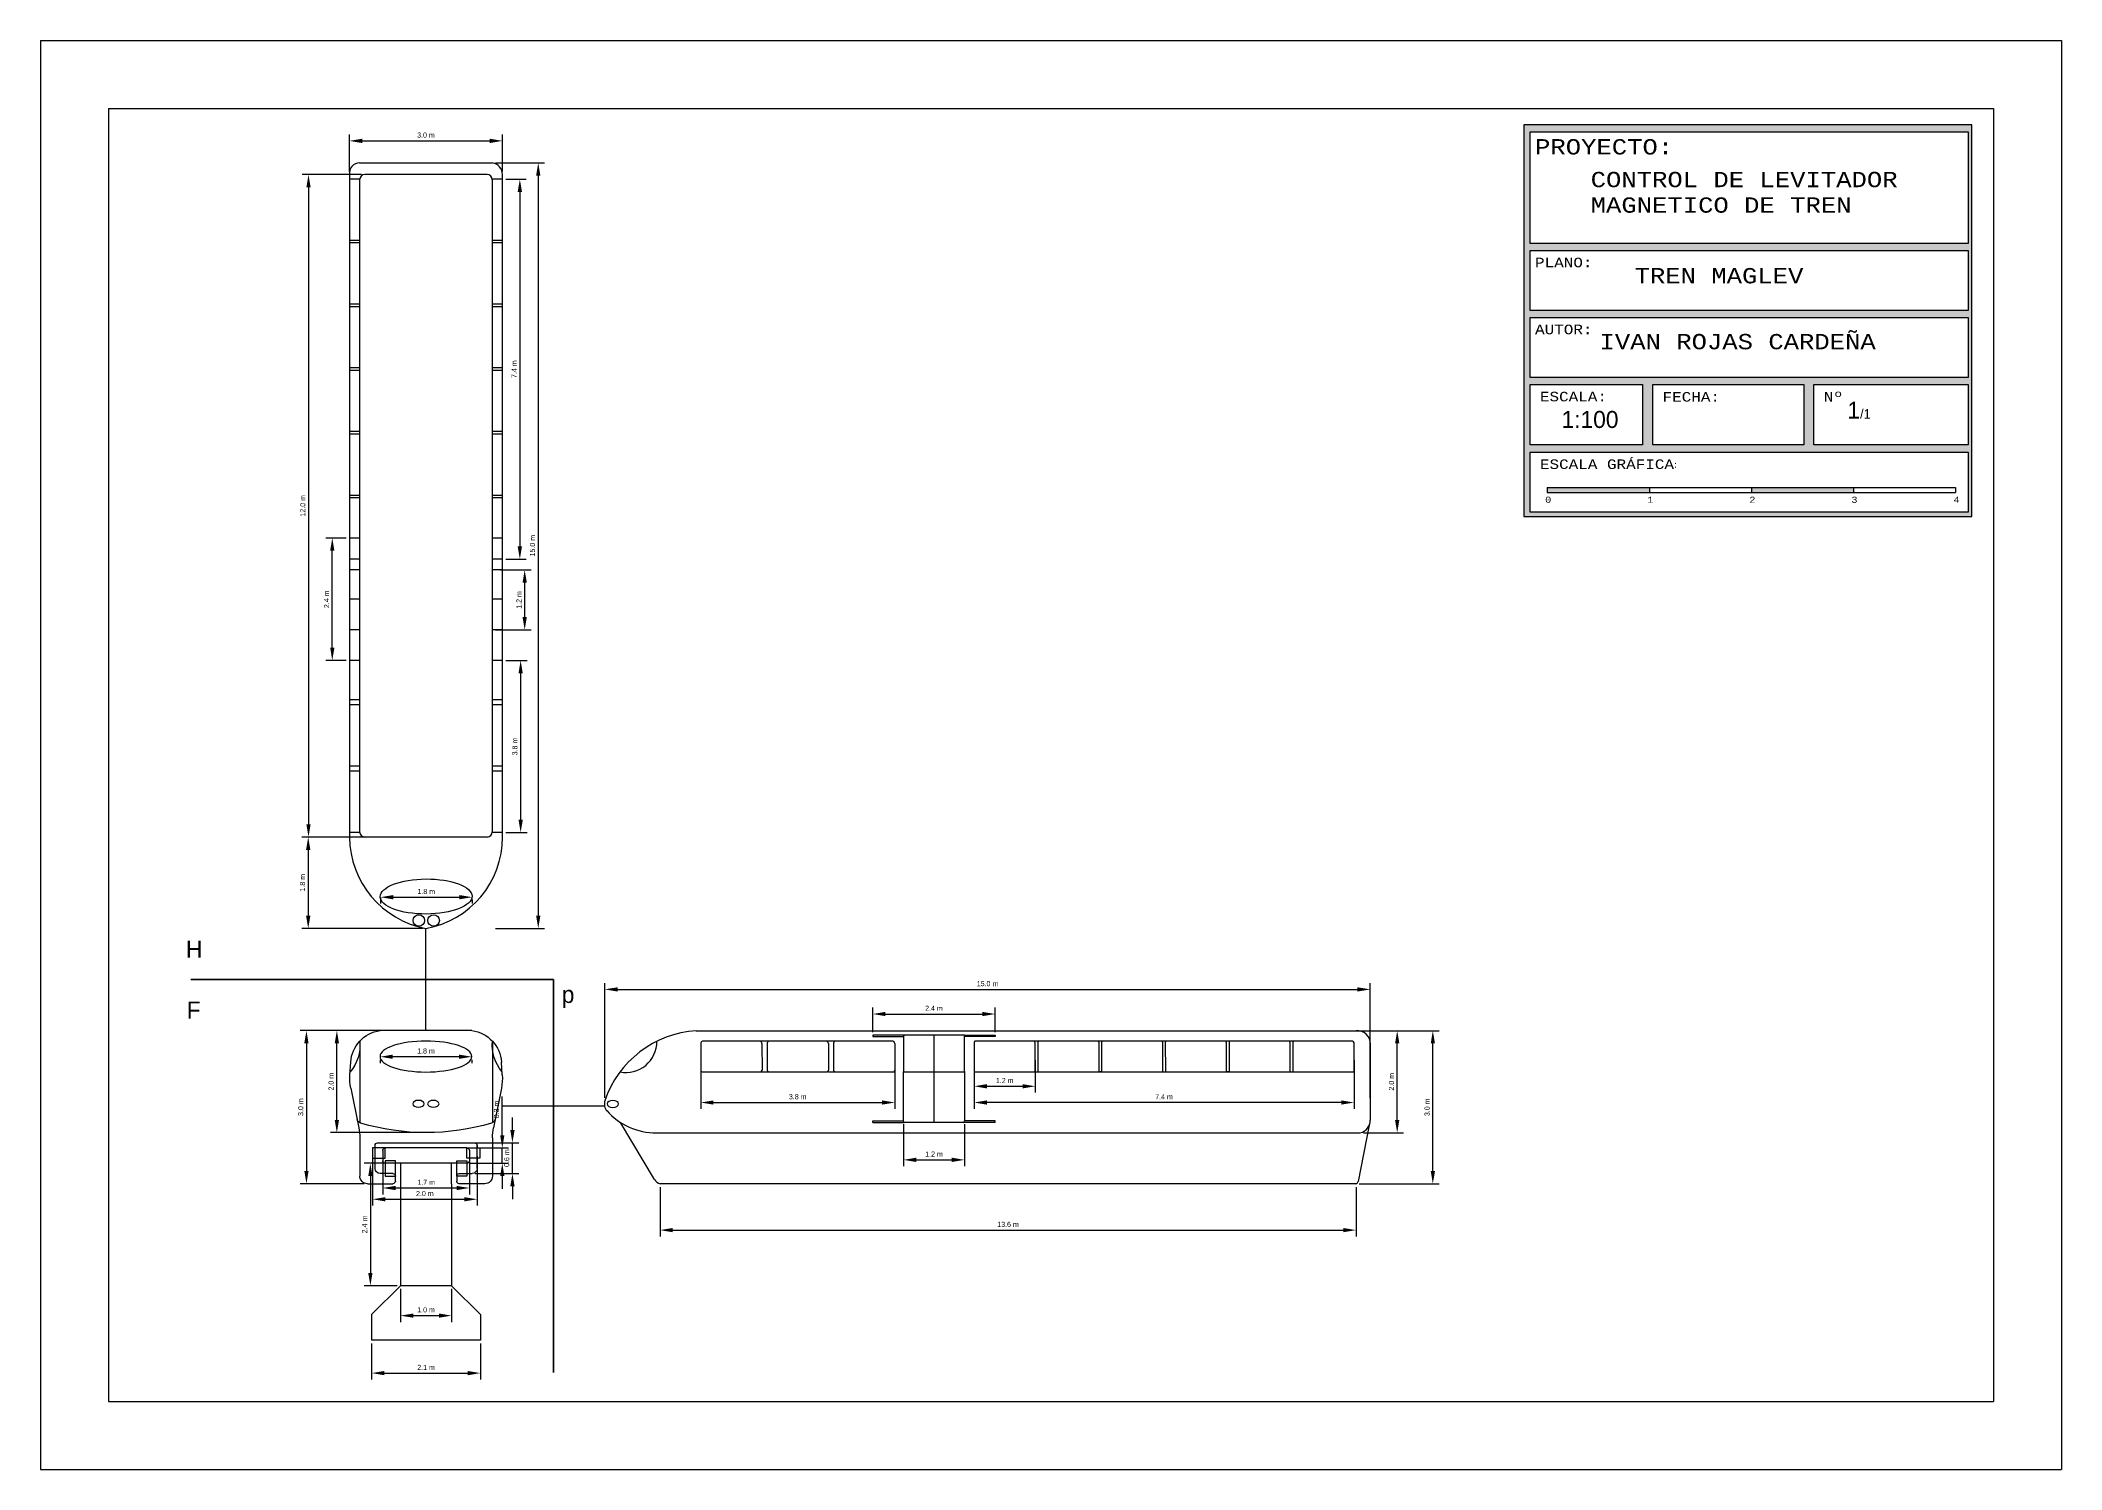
# Model space of a CAD drawing. Header units: millimetres. Extents: x 0 to 396, y 0 to 280.
import ezdxf

# ---------------------------------------------------------------- set-up
doc = ezdxf.new("R2010")
doc.units = ezdxf.units.MM
doc.layers.add('DETALLES', color=8, linetype='Continuous')
doc.layers.add('Formato', color=7, linetype='Continuous')
doc.dimstyles.new('ISO-25', dxfattribs={"dimtxt": 2.5, "dimasz": 2.5, "dimexe": 1.25, "dimexo": 0.625, "dimtad": 1, "dimtxsty": 'Standard', "dimcen": 2.5, "dimadec": 0, "dimazin": 0, "dimtfac": 1, "dimtmove": 0, "dimatfit": 3, "dimfxl": 1, "dimarcsym": 0})

# ---------------------------------------------------------------- blocks, each defined once
blk = doc.blocks.new('*D1')
at = {"color": 0, "lineweight": -2, "transparency": 16777216}
for p, q in [((65.91, 86.01), (50.87, 86.01)), ((52.12, 83.51), (52.12, 58.51)), ((63.44, 56.01), (50.87, 56.01))]:
    blk.add_line(p, q, dxfattribs=at)
at = {"color": 0, "lineweight": 30, "transparency": 16777216}
for points in [[(51.7, 83.51), (52.54, 83.51), (52.12, 86.01)], [(51.7, 58.51), (52.54, 58.51), (52.12, 56.01)]]:
    blk.add_solid(points, dxfattribs=at)
at = {"layer": 'Defpoints', "color": 0, "lineweight": 30, "transparency": 16777216}
for p in [(66.54, 86.01), (52.12, 56.01), (64.07, 56.01)]:
    blk.add_point(p, dxfattribs=at)
at = {"color": 0, "transparency": 16777216, "insert": (51, 71.01), "char_height": 2.5, "attachment_point": 5, "rotation": 90}
blk.add_mtext('{\\H0.4x;3.0 m}', dxfattribs=at)
blk = doc.blocks.new('*D3')
at = {"color": 0, "lineweight": -2, "transparency": 16777216}
for p, q in [((110.57, 72.86), (110.57, 95.33)), ((260.55, 72.78), (260.55, 95.33)), ((113.07, 94.08), (258.05, 94.08))]:
    blk.add_line(p, q, dxfattribs=at)
at = {"color": 0, "lineweight": 30, "transparency": 16777216}
for points in [[(113.07, 94.49), (113.07, 93.66), (110.57, 94.08)], [(258.05, 94.49), (258.05, 93.66), (260.55, 94.08)]]:
    blk.add_solid(points, dxfattribs=at)
at = {"layer": 'Defpoints', "color": 0, "lineweight": 30, "transparency": 16777216}
for p in [(260.55, 94.08), (110.57, 72.24), (260.55, 72.15)]:
    blk.add_point(p, dxfattribs=at)
at = {"color": 0, "transparency": 16777216, "insert": (185.56, 95.2), "char_height": 2.5, "attachment_point": 5}
blk.add_mtext('{\\H0.4x;15.0 m}', dxfattribs=at)
blk = doc.blocks.new('*D4')
at = {"color": 0, "lineweight": -2, "transparency": 16777216}
for p, q in [((121.4, 55.35), (121.4, 45.67)), ((257.76, 55.35), (257.76, 45.67)), ((123.9, 46.92), (255.26, 46.92))]:
    blk.add_line(p, q, dxfattribs=at)
at = {"color": 0, "lineweight": 30, "transparency": 16777216}
for points in [[(123.9, 47.33), (123.9, 46.5), (121.4, 46.92)], [(255.26, 47.33), (255.26, 46.5), (257.76, 46.92)]]:
    blk.add_solid(points, dxfattribs=at)
at = {"layer": 'Defpoints', "color": 0, "lineweight": 30, "transparency": 16777216}
for p in [(121.4, 55.98), (257.76, 55.98), (257.76, 46.92)]:
    blk.add_point(p, dxfattribs=at)
at = {"color": 0, "transparency": 16777216, "insert": (189.58, 48.04), "char_height": 2.5, "attachment_point": 5}
blk.add_mtext('{\\H0.4x;13.6 m}', dxfattribs=at)
blk = doc.blocks.new('*D5')
at = {"color": 0, "lineweight": -2, "transparency": 16777216}
for p, q in [((89.16, 256.01), (98.79, 256.01)), ((97.54, 253.51), (97.54, 108.51)), ((89.16, 106.01), (98.79, 106.01))]:
    blk.add_line(p, q, dxfattribs=at)
at = {"color": 0, "lineweight": 30, "transparency": 16777216}
for points in [[(97.12, 253.51), (97.95, 253.51), (97.54, 256.01)], [(97.12, 108.51), (97.95, 108.51), (97.54, 106.01)]]:
    blk.add_solid(points, dxfattribs=at)
at = {"layer": 'Defpoints', "color": 0, "lineweight": 30, "transparency": 16777216}
for p in [(88.54, 256.01), (88.54, 106.01), (97.54, 106.01)]:
    blk.add_point(p, dxfattribs=at)
at = {"color": 0, "transparency": 16777216, "insert": (96.41, 181.01), "char_height": 2.5, "attachment_point": 5, "rotation": 90}
blk.add_mtext('{\\H0.4x;15.0 m}', dxfattribs=at)
blk = doc.blocks.new('*D6')
at = {"color": 0, "lineweight": -2, "transparency": 16777216}
for p, q in [((66.63, 112.01), (66.63, 110.89)), ((69.13, 112.14), (82.07, 112.14)), ((84.57, 111.67), (84.57, 110.89))]:
    blk.add_line(p, q, dxfattribs=at)
at = {"color": 0, "lineweight": 30, "transparency": 16777216}
for points in [[(69.13, 112.56), (69.13, 111.72), (66.63, 112.14)], [(82.07, 112.56), (82.07, 111.72), (84.57, 112.14)]]:
    blk.add_solid(points, dxfattribs=at)
at = {"layer": 'Defpoints', "color": 0, "lineweight": 30, "transparency": 16777216}
for p in [(66.63, 112.63), (84.57, 112.3), (84.57, 112.14)]:
    blk.add_point(p, dxfattribs=at)
at = {"color": 0, "transparency": 16777216, "insert": (75.6, 113.26), "char_height": 2.5, "attachment_point": 5}
blk.add_mtext('{\\H0.4x;1.8 m}', dxfattribs=at)
blk = doc.blocks.new('*D7')
at = {"color": 0, "lineweight": -2, "transparency": 16777216}
for p, q in [((66.54, 80.3), (66.54, 79.63)), ((82.03, 80.88), (69.04, 80.88)), ((84.53, 80.3), (84.53, 79.63))]:
    blk.add_line(p, q, dxfattribs=at)
at = {"color": 0, "lineweight": 30, "transparency": 16777216}
for points in [[(69.04, 81.3), (69.04, 80.47), (66.54, 80.88)], [(82.03, 81.3), (82.03, 80.47), (84.53, 80.88)]]:
    blk.add_solid(points, dxfattribs=at)
at = {"layer": 'Defpoints', "color": 0, "lineweight": 30, "transparency": 16777216}
for p in [(66.54, 80.92), (66.54, 80.88), (84.53, 80.92)]:
    blk.add_point(p, dxfattribs=at)
at = {"color": 0, "transparency": 16777216, "insert": (75.54, 82.01), "char_height": 2.5, "attachment_point": 5}
blk.add_mtext('{\\H0.4x;1.8 m}', dxfattribs=at)
blk = doc.blocks.new('*D8')
at = {"color": 0, "lineweight": -2, "transparency": 16777216}
for p, q in [((64.89, 24.73), (64.89, 17.65)), ((86.22, 24.73), (86.22, 17.65)), ((67.39, 18.9), (83.72, 18.9))]:
    blk.add_line(p, q, dxfattribs=at)
at = {"color": 0, "lineweight": 30, "transparency": 16777216}
for points in [[(67.39, 19.31), (67.39, 18.48), (64.89, 18.9)], [(83.72, 19.31), (83.72, 18.48), (86.22, 18.9)]]:
    blk.add_solid(points, dxfattribs=at)
at = {"layer": 'Defpoints', "color": 0, "lineweight": 30, "transparency": 16777216}
for p in [(64.89, 25.35), (86.22, 25.35), (86.22, 18.9)]:
    blk.add_point(p, dxfattribs=at)
at = {"color": 0, "transparency": 16777216, "insert": (75.56, 20.02), "char_height": 2.5, "attachment_point": 5}
blk.add_mtext('{\\H0.4x;2.1 m}', dxfattribs=at)
blk = doc.blocks.new('*D9')
at = {"color": 0, "lineweight": -2, "transparency": 16777216}
for p, q in [((62.91, 253.72), (51.27, 253.72)), ((52.52, 251.22), (52.52, 126.42)), ((63.94, 123.92), (51.27, 123.92))]:
    blk.add_line(p, q, dxfattribs=at)
at = {"color": 0, "lineweight": 30, "transparency": 16777216}
for points in [[(52.11, 251.22), (52.94, 251.22), (52.52, 253.72)], [(52.11, 126.42), (52.94, 126.42), (52.52, 123.92)]]:
    blk.add_solid(points, dxfattribs=at)
at = {"layer": 'Defpoints', "color": 0, "lineweight": 30, "transparency": 16777216}
for p in [(63.54, 253.72), (52.52, 123.92), (64.57, 123.92)]:
    blk.add_point(p, dxfattribs=at)
at = {"color": 0, "transparency": 16777216, "insert": (51.4, 188.82), "char_height": 2.5, "attachment_point": 5, "rotation": 90}
blk.add_mtext('{\\H0.4x;12.0 m}', dxfattribs=at)
blk = doc.blocks.new('*D10')
at = {"color": 0, "lineweight": -2, "transparency": 16777216}
for p, q in [((69.92, 60.01), (63.4, 60.01)), ((64.65, 57.51), (64.65, 38.51)), ((69.92, 36.01), (63.4, 36.01))]:
    blk.add_line(p, q, dxfattribs=at)
at = {"color": 0, "lineweight": 30, "transparency": 16777216}
for points in [[(64.23, 57.51), (65.06, 57.51), (64.65, 60.01)], [(64.23, 38.51), (65.06, 38.51), (64.65, 36.01)]]:
    blk.add_solid(points, dxfattribs=at)
at = {"layer": 'Defpoints', "color": 0, "lineweight": 30, "transparency": 16777216}
for p in [(70.55, 60.01), (64.65, 36.01), (70.55, 36.01)]:
    blk.add_point(p, dxfattribs=at)
at = {"color": 0, "transparency": 16777216, "insert": (63.52, 48.01), "char_height": 2.5, "attachment_point": 5, "rotation": 90}
blk.add_mtext('{\\H0.4x;2.4 m}', dxfattribs=at)
blk = doc.blocks.new('*D11')
at = {"color": 0, "lineweight": -2, "transparency": 16777216}
for p, q in [((70.55, 35.39), (70.55, 28.91)), ((80.56, 35.39), (80.56, 28.91)), ((73.05, 30.16), (78.06, 30.16))]:
    blk.add_line(p, q, dxfattribs=at)
at = {"color": 0, "lineweight": 30, "transparency": 16777216}
for points in [[(73.05, 30.58), (73.05, 29.75), (70.55, 30.16)], [(78.06, 30.58), (78.06, 29.75), (80.56, 30.16)]]:
    blk.add_solid(points, dxfattribs=at)
at = {"layer": 'Defpoints', "color": 0, "lineweight": 30, "transparency": 16777216}
for p in [(70.55, 36.01), (80.56, 36.01), (80.56, 30.16)]:
    blk.add_point(p, dxfattribs=at)
at = {"color": 0, "transparency": 16777216, "insert": (75.56, 31.29), "char_height": 2.5, "attachment_point": 5}
blk.add_mtext('{\\H0.4x;1.0 m}', dxfattribs=at)
blk = doc.blocks.new('*D12')
at = {"color": 0, "lineweight": -2, "transparency": 16777216}
for p, q in [((59.91, 123.92), (51.22, 123.92)), ((52.47, 121.42), (52.47, 108.51)), ((74.91, 106.01), (51.22, 106.01))]:
    blk.add_line(p, q, dxfattribs=at)
at = {"color": 0, "lineweight": 30, "transparency": 16777216}
for points in [[(52.05, 121.42), (52.89, 121.42), (52.47, 123.92)], [(52.05, 108.51), (52.89, 108.51), (52.47, 106.01)]]:
    blk.add_solid(points, dxfattribs=at)
at = {"layer": 'Defpoints', "color": 0, "lineweight": 30, "transparency": 16777216}
for p in [(60.54, 123.92), (52.47, 106.01), (75.54, 106.01)]:
    blk.add_point(p, dxfattribs=at)
at = {"color": 0, "transparency": 16777216, "insert": (51.35, 114.97), "char_height": 2.5, "attachment_point": 5, "rotation": 90}
blk.add_mtext('{\\H0.4x;1.8 m}', dxfattribs=at)
blk = doc.blocks.new('*D13')
at = {"color": 0, "lineweight": -2, "transparency": 16777216}
for p, q in [((169.09, 67.67), (169.09, 59.43)), ((181.07, 67.67), (181.07, 59.43)), ((171.59, 60.68), (178.57, 60.68))]:
    blk.add_line(p, q, dxfattribs=at)
at = {"color": 0, "lineweight": 30, "transparency": 16777216}
for points in [[(171.59, 61.1), (171.59, 60.26), (169.09, 60.68)], [(178.57, 61.1), (178.57, 60.26), (181.07, 60.68)]]:
    blk.add_solid(points, dxfattribs=at)
at = {"layer": 'Defpoints', "color": 0, "lineweight": 30, "transparency": 16777216}
for p in [(169.09, 68.3), (181.07, 68.3), (181.07, 60.68)]:
    blk.add_point(p, dxfattribs=at)
at = {"color": 0, "transparency": 16777216, "insert": (175.08, 61.81), "char_height": 2.5, "attachment_point": 5}
blk.add_mtext('{\\H0.4x;1.2 m}', dxfattribs=at)
blk = doc.blocks.new('*D14')
at = {"color": 0, "lineweight": -2, "transparency": 16777216}
for p, q in [((258.9, 85.98), (267.08, 85.98)), ((265.83, 68.48), (265.83, 83.48)), ((259.23, 65.98), (267.08, 65.98))]:
    blk.add_line(p, q, dxfattribs=at)
at = {"color": 0, "lineweight": 30, "transparency": 16777216}
for points in [[(265.41, 83.48), (266.25, 83.48), (265.83, 85.98)], [(265.41, 68.48), (266.25, 68.48), (265.83, 65.98)]]:
    blk.add_solid(points, dxfattribs=at)
at = {"layer": 'Defpoints', "color": 0, "lineweight": 30, "transparency": 16777216}
for p in [(258.28, 85.98), (265.83, 85.98), (258.6, 65.98)]:
    blk.add_point(p, dxfattribs=at)
at = {"color": 0, "transparency": 16777216, "insert": (264.71, 75.98), "char_height": 2.5, "width": 4.0299, "attachment_point": 5, "rotation": 90}
blk.add_mtext('{\\H0.4x;2.0 m}', dxfattribs=at)
blk = doc.blocks.new('*D15')
at = {"color": 0, "lineweight": -2, "transparency": 16777216}
for p, q in [((256.82, 85.98), (274.06, 85.98)), ((272.81, 58.48), (272.81, 83.48)), ((258.38, 55.98), (274.06, 55.98))]:
    blk.add_line(p, q, dxfattribs=at)
at = {"color": 0, "lineweight": 30, "transparency": 16777216}
for points in [[(272.4, 83.48), (273.23, 83.48), (272.81, 85.98)], [(272.4, 58.48), (273.23, 58.48), (272.81, 55.98)]]:
    blk.add_solid(points, dxfattribs=at)
at = {"layer": 'Defpoints', "color": 0, "lineweight": 30, "transparency": 16777216}
for p in [(256.2, 85.98), (272.81, 85.98), (257.76, 55.98)]:
    blk.add_point(p, dxfattribs=at)
at = {"color": 0, "transparency": 16777216, "insert": (271.69, 70.98), "char_height": 2.5, "attachment_point": 5, "rotation": 90}
blk.add_mtext('{\\H0.4x;3.0 m}', dxfattribs=at)
blk = doc.blocks.new('*D16')
at = {"color": 0, "lineweight": -2, "transparency": 16777216}
for p, q in [((129.37, 80.23), (129.37, 70.66)), ((167.39, 80.24), (167.39, 70.66)), ((131.87, 71.91), (164.89, 71.91))]:
    blk.add_line(p, q, dxfattribs=at)
at = {"color": 0, "lineweight": 30, "transparency": 16777216}
for points in [[(131.87, 72.33), (131.87, 71.5), (129.37, 71.91)], [(164.89, 72.33), (164.89, 71.5), (167.39, 71.91)]]:
    blk.add_solid(points, dxfattribs=at)
at = {"layer": 'Defpoints', "color": 0, "lineweight": 30, "transparency": 16777216}
for p in [(129.37, 80.85), (167.39, 80.86), (167.39, 71.91)]:
    blk.add_point(p, dxfattribs=at)
at = {"color": 0, "transparency": 16777216, "insert": (148.38, 73.04), "char_height": 2.5, "attachment_point": 5}
blk.add_mtext('{\\H0.4x;3.8 m}', dxfattribs=at)
blk = doc.blocks.new('*D17')
at = {"color": 0, "lineweight": -2, "transparency": 16777216}
for p, q in [((182.93, 81.16), (182.93, 70.66)), ((257.37, 80.19), (257.37, 70.66)), ((254.87, 71.91), (185.43, 71.91))]:
    blk.add_line(p, q, dxfattribs=at)
at = {"color": 0, "lineweight": 30, "transparency": 16777216}
for points in [[(185.43, 72.33), (185.43, 71.5), (182.93, 71.91)], [(254.87, 72.33), (254.87, 71.5), (257.37, 71.91)]]:
    blk.add_solid(points, dxfattribs=at)
at = {"layer": 'Defpoints', "color": 0, "lineweight": 30, "transparency": 16777216}
for p in [(182.93, 81.79), (257.37, 80.81), (182.93, 71.91)]:
    blk.add_point(p, dxfattribs=at)
at = {"color": 0, "transparency": 16777216, "insert": (220.15, 73.04), "char_height": 2.5, "attachment_point": 5}
blk.add_mtext('{\\H0.4x;7.4 m}', dxfattribs=at)
blk = doc.blocks.new('*D18')
at = {"color": 0, "lineweight": -2, "transparency": 16777216}
for p, q in [((182.93, 80.22), (182.93, 73.85)), ((194.93, 80.19), (194.93, 73.85)), ((185.43, 75.1), (192.43, 75.1))]:
    blk.add_line(p, q, dxfattribs=at)
at = {"color": 0, "lineweight": 30, "transparency": 16777216}
for points in [[(185.43, 75.51), (185.43, 74.68), (182.93, 75.1)], [(192.43, 75.51), (192.43, 74.68), (194.93, 75.1)]]:
    blk.add_solid(points, dxfattribs=at)
at = {"layer": 'Defpoints', "color": 0, "lineweight": 30, "transparency": 16777216}
for p in [(182.93, 80.84), (194.93, 80.81), (194.93, 75.1)]:
    blk.add_point(p, dxfattribs=at)
at = {"color": 0, "transparency": 16777216, "insert": (188.93, 76.22), "char_height": 2.5, "attachment_point": 5}
blk.add_mtext('{\\H0.4x;1.2 m}', dxfattribs=at)
blk = doc.blocks.new('*D19')
at = {"color": 0, "lineweight": -2, "transparency": 16777216}
for p, q in [((92.48, 66.51), (92.48, 69.01)), ((85.19, 64.01), (93.73, 64.01)), ((92.48, 58.01), (92.48, 64.01)), ((85.19, 58.01), (93.73, 58.01)), ((92.48, 55.51), (92.48, 53.01))]:
    blk.add_line(p, q, dxfattribs=at)
at = {"color": 0, "lineweight": 30, "transparency": 16777216}
for points in [[(92.06, 66.51), (92.9, 66.51), (92.48, 64.01)], [(92.06, 55.51), (92.9, 55.51), (92.48, 58.01)]]:
    blk.add_solid(points, dxfattribs=at)
at = {"layer": 'Defpoints', "color": 0, "lineweight": 30, "transparency": 16777216}
for p in [(84.56, 64.01), (92.48, 64.01), (84.56, 58.01)]:
    blk.add_point(p, dxfattribs=at)
at = {"color": 0, "transparency": 16777216, "insert": (91.36, 61.01), "char_height": 2.5, "attachment_point": 5, "rotation": 90}
blk.add_mtext('{\\H0.4x;0.6 m}', dxfattribs=at)
blk = doc.blocks.new('*D20')
at = {"color": 0, "lineweight": -2, "transparency": 16777216}
for p, q in [((65.07, 61.39), (65.07, 51.71)), ((85.56, 61.39), (85.56, 51.71)), ((67.57, 52.96), (83.06, 52.96))]:
    blk.add_line(p, q, dxfattribs=at)
at = {"color": 0, "lineweight": 30, "transparency": 16777216}
for points in [[(67.57, 53.37), (67.57, 52.54), (65.07, 52.96)], [(83.06, 53.37), (83.06, 52.54), (85.56, 52.96)]]:
    blk.add_solid(points, dxfattribs=at)
at = {"layer": 'Defpoints', "color": 0, "lineweight": 30, "transparency": 16777216}
for p in [(65.07, 62.01), (85.56, 62.01), (85.56, 52.96)]:
    blk.add_point(p, dxfattribs=at)
at = {"color": 0, "transparency": 16777216, "insert": (75.32, 54.08), "char_height": 2.5, "attachment_point": 5}
blk.add_mtext('{\\H0.4x;2.0 m}', dxfattribs=at)
blk = doc.blocks.new('*D21')
at = {"color": 0, "lineweight": -2, "transparency": 16777216}
for p, q in [((67.07, 61.39), (67.07, 53.92)), ((84.06, 60.89), (84.06, 53.92)), ((69.57, 55.17), (81.56, 55.17))]:
    blk.add_line(p, q, dxfattribs=at)
at = {"color": 0, "lineweight": 30, "transparency": 16777216}
for points in [[(69.57, 55.58), (69.57, 54.75), (67.07, 55.17)], [(81.56, 55.58), (81.56, 54.75), (84.06, 55.17)]]:
    blk.add_solid(points, dxfattribs=at)
at = {"layer": 'Defpoints', "color": 0, "lineweight": 30, "transparency": 16777216}
for p in [(67.07, 62.01), (84.06, 61.51), (84.06, 55.17)]:
    blk.add_point(p, dxfattribs=at)
at = {"color": 0, "transparency": 16777216, "insert": (75.57, 56.29), "char_height": 2.5, "attachment_point": 5}
blk.add_mtext('{\\H0.4x;1.7 m}', dxfattribs=at)
blk = doc.blocks.new('*D22')
at = {"color": 0, "lineweight": -2, "transparency": 16777216}
for p, q in [((163.07, 85.73), (163.07, 90.5)), ((165.57, 89.25), (184.57, 89.25)), ((187.07, 85.73), (187.07, 90.5))]:
    blk.add_line(p, q, dxfattribs=at)
at = {"color": 0, "lineweight": 30, "transparency": 16777216}
for points in [[(165.57, 89.67), (165.57, 88.84), (163.07, 89.25)], [(184.57, 89.67), (184.57, 88.84), (187.07, 89.25)]]:
    blk.add_solid(points, dxfattribs=at)
at = {"layer": 'Defpoints', "color": 0, "lineweight": 30, "transparency": 16777216}
for p in [(187.07, 89.25), (163.07, 85.11), (187.07, 85.11)]:
    blk.add_point(p, dxfattribs=at)
at = {"color": 0, "transparency": 16777216, "insert": (175.07, 90.38), "char_height": 2.5, "attachment_point": 5}
blk.add_mtext('{\\H0.4x;2.4 m}', dxfattribs=at)
blk = doc.blocks.new('*D23')
at = {"color": 0, "lineweight": -2, "transparency": 16777216}
for p, q in [((59.91, 182.51), (55.93, 182.51)), ((57.18, 161.01), (57.18, 180.01)), ((59.91, 158.51), (55.93, 158.51))]:
    blk.add_line(p, q, dxfattribs=at)
at = {"color": 0, "lineweight": 30, "transparency": 16777216}
for points in [[(56.77, 180.01), (57.6, 180.01), (57.18, 182.51)], [(56.77, 161.01), (57.6, 161.01), (57.18, 158.51)]]:
    blk.add_solid(points, dxfattribs=at)
at = {"layer": 'Defpoints', "color": 0, "lineweight": 30, "transparency": 16777216}
for p in [(57.18, 182.51), (60.54, 182.51), (60.54, 158.51)]:
    blk.add_point(p, dxfattribs=at)
at = {"color": 0, "transparency": 16777216, "insert": (56.06, 170.51), "char_height": 2.5, "attachment_point": 5, "rotation": 90}
blk.add_mtext('{\\H0.4x;2.4 m}', dxfattribs=at)
blk = doc.blocks.new('*D24')
at = {"color": 0, "lineweight": -2, "transparency": 16777216}
for p, q in [((90.16, 176.25), (96.13, 176.25)), ((94.88, 167.02), (94.88, 173.75)), ((89.16, 164.52), (96.13, 164.52))]:
    blk.add_line(p, q, dxfattribs=at)
at = {"color": 0, "lineweight": 30, "transparency": 16777216}
for points in [[(94.46, 173.75), (95.3, 173.75), (94.88, 176.25)], [(94.46, 167.02), (95.3, 167.02), (94.88, 164.52)]]:
    blk.add_solid(points, dxfattribs=at)
at = {"layer": 'Defpoints', "color": 0, "lineweight": 30, "transparency": 16777216}
for p in [(89.54, 176.25), (94.88, 176.25), (88.54, 164.52)]:
    blk.add_point(p, dxfattribs=at)
at = {"color": 0, "transparency": 16777216, "insert": (93.76, 170.38), "char_height": 2.5, "width": 5.1888, "attachment_point": 5, "rotation": 90}
blk.add_mtext('{\\H0.4x;1.2 m}', dxfattribs=at)
blk = doc.blocks.new('*D25')
at = {"color": 0, "lineweight": -2, "transparency": 16777216}
for p, q in [((91.16, 252.81), (95.18, 252.81)), ((93.93, 250.31), (93.93, 180.87)), ((91.16, 178.37), (95.18, 178.37))]:
    blk.add_line(p, q, dxfattribs=at)
at = {"color": 0, "lineweight": 30, "transparency": 16777216}
for points in [[(93.51, 250.31), (94.35, 250.31), (93.93, 252.81)], [(93.51, 180.87), (94.35, 180.87), (93.93, 178.37)]]:
    blk.add_solid(points, dxfattribs=at)
at = {"layer": 'Defpoints', "color": 0, "lineweight": 30, "transparency": 16777216}
for p in [(90.54, 252.81), (90.54, 178.37), (93.93, 178.37)]:
    blk.add_point(p, dxfattribs=at)
at = {"color": 0, "transparency": 16777216, "insert": (92.8, 215.59), "char_height": 2.5, "attachment_point": 5, "rotation": 90}
blk.add_mtext('{\\H0.4x;7.4 m}', dxfattribs=at)
blk = doc.blocks.new('*D26')
at = {"color": 0, "lineweight": -2, "transparency": 16777216}
for p, q in [((91.16, 158.51), (95.34, 158.51)), ((94.09, 156.01), (94.09, 127.31)), ((91.16, 124.81), (95.34, 124.81))]:
    blk.add_line(p, q, dxfattribs=at)
at = {"color": 0, "lineweight": 30, "transparency": 16777216}
for points in [[(93.67, 156.01), (94.51, 156.01), (94.09, 158.51)], [(93.67, 127.31), (94.51, 127.31), (94.09, 124.81)]]:
    blk.add_solid(points, dxfattribs=at)
at = {"layer": 'Defpoints', "color": 0, "lineweight": 30, "transparency": 16777216}
for p in [(90.54, 158.51), (90.54, 124.81), (94.09, 124.81)]:
    blk.add_point(p, dxfattribs=at)
at = {"color": 0, "transparency": 16777216, "insert": (92.96, 141.66), "char_height": 2.5, "attachment_point": 5, "rotation": 90}
blk.add_mtext('{\\H0.4x;3.8 m}', dxfattribs=at)
blk = doc.blocks.new('*D27')
at = {"color": 0, "lineweight": -2, "transparency": 16777216}
for p, q in [((90.49, 65.51), (90.49, 73.09)), ((84.19, 63.01), (91.74, 63.01)), ((84.19, 60.01), (91.74, 60.01)), ((90.49, 60.01), (90.49, 63.01)), ((90.49, 57.51), (90.49, 55.01))]:
    blk.add_line(p, q, dxfattribs=at)
at = {"color": 0, "lineweight": 30, "transparency": 16777216}
for points in [[(90.07, 65.51), (90.91, 65.51), (90.49, 63.01)], [(90.07, 57.51), (90.91, 57.51), (90.49, 60.01)]]:
    blk.add_solid(points, dxfattribs=at)
at = {"layer": 'Defpoints', "color": 0, "lineweight": 30, "transparency": 16777216}
for p in [(83.56, 63.01), (83.56, 60.01), (90.49, 63.01)]:
    blk.add_point(p, dxfattribs=at)
at = {"color": 0, "transparency": 16777216, "insert": (89.36, 70.55), "char_height": 2.5, "attachment_point": 5, "rotation": 90}
blk.add_mtext('{\\H0.4x;0.3 m}', dxfattribs=at)
blk = doc.blocks.new('*D28')
at = {"color": 0, "lineweight": -2, "transparency": 16777216}
for p, q in [((74.91, 86.01), (56.83, 86.01)), ((58.08, 68.51), (58.08, 83.51)), ((74.94, 66.01), (56.83, 66.01))]:
    blk.add_line(p, q, dxfattribs=at)
at = {"color": 0, "lineweight": 30, "transparency": 16777216}
for points in [[(57.66, 83.51), (58.5, 83.51), (58.08, 86.01)], [(57.66, 68.51), (58.5, 68.51), (58.08, 66.01)]]:
    blk.add_solid(points, dxfattribs=at)
at = {"layer": 'Defpoints', "color": 0, "lineweight": 30, "transparency": 16777216}
for p in [(58.08, 86.01), (75.54, 86.01), (75.57, 66.01)]:
    blk.add_point(p, dxfattribs=at)
at = {"color": 0, "transparency": 16777216, "insert": (56.95, 76.01), "char_height": 2.5, "attachment_point": 5, "rotation": 90}
blk.add_mtext('{\\H0.4x;2.0 m}', dxfattribs=at)
blk = doc.blocks.new('*D30')
at = {"color": 0, "lineweight": -2, "transparency": 16777216}
for p, q in [((60.54, 254.34), (60.54, 261.57)), ((90.54, 254.34), (90.54, 261.57)), ((63.04, 260.32), (88.04, 260.32))]:
    blk.add_line(p, q, dxfattribs=at)
at = {"color": 0, "lineweight": 30, "transparency": 16777216}
for points in [[(63.04, 260.74), (63.04, 259.9), (60.54, 260.32)], [(88.04, 260.74), (88.04, 259.9), (90.54, 260.32)]]:
    blk.add_solid(points, dxfattribs=at)
at = {"layer": 'Defpoints', "color": 0, "lineweight": 30, "transparency": 16777216}
for p in [(90.54, 260.32), (60.54, 253.72), (90.54, 253.72)]:
    blk.add_point(p, dxfattribs=at)
at = {"color": 0, "lineweight": 30, "transparency": 16777216, "insert": (75.54, 261.45), "char_height": 2.5, "attachment_point": 5}
blk.add_mtext('{\\H0.4x;3.0 m}', dxfattribs=at)

msp = doc.modelspace()

# ---------------------------------------------------------------- hatches: boundary and pattern name
h = msp.add_hatch(color=256)
h.dxf.hatch_style = 1
h.paths.add_polyline_path([(378.406, 263.484), (290.635, 263.484), (290.635, 186.724), (378.406, 186.724)])
h.paths.add_polyline_path([(377.668, 200.8), (347.484, 200.8), (347.484, 212.583), (377.668, 212.583)], flags=16)
h.paths.add_polyline_path([(377.668, 213.955), (291.87, 213.955), (291.87, 225.737), (377.668, 225.737)], flags=16)
h.paths.add_polyline_path([(377.67, 199.333), (377.67, 187.55), (291.872, 187.55), (291.872, 199.333)], flags=16)
h.paths.add_polyline_path([(375.231, 192.399), (375.231, 191.399), (355.231, 191.399), (335.231, 191.399), (315.231, 191.399), (295.231, 191.399), (295.231, 192.399), (315.231, 192.399), (335.231, 192.399), (355.231, 192.399)], flags=0)
h.paths.add_polyline_path([(377.668, 227.07), (291.87, 227.07), (291.87, 238.853), (377.668, 238.853)], flags=16)
h.paths.add_polyline_path([(345.484, 200.8), (315.891, 200.8), (315.891, 212.583), (345.484, 212.583)], flags=16)
h.paths.add_polyline_path([(377.668, 240.186), (291.87, 240.186), (291.87, 262.083), (377.668, 262.083)], flags=16)
h.paths.add_polyline_path([(313.891, 200.8), (291.87, 200.8), (291.87, 212.583), (313.891, 212.583)], flags=16)
h = msp.add_hatch(color=256)
h.dxf.hatch_style = 1
h.paths.add_polyline_path([(315.231, 192.399), (295.231, 192.399), (295.231, 191.399), (315.231, 191.399)])
h.paths.add_polyline_path([(355.231, 192.399), (335.231, 192.399), (335.231, 191.399), (355.231, 191.399)])

# ---------------------------------------------------------------- linework, layer by layer
for p, q in [((0, 280), (396, 280)), ((0, 280), (0, 0)), ((396, 280), (396, 0)), ((13.333, 266.667), (13.333, 13.333)), ((13.333, 266.667), (382.667, 266.667)), ((382.667, 266.667), (382.667, 13.333)), ((290.635, 263.484), (290.635, 186.724)), ((378.406, 263.484), (290.635, 263.484)), ((378.406, 186.724), (378.406, 263.484)), ((60.536, 254.261), (60.536, 123.925)), ((62.536, 256.007), (88.536, 256.007)), ((87.536, 253.717), (63.536, 253.717)), ((90.536, 123.925), (90.536, 253.717)), ((62.54, 252.81), (60.536, 252.81)), ((62.536, 252.717), (62.536, 124.925)), ((90.536, 252.81), (88.532, 252.81)), ((88.536, 252.717), (88.536, 124.925)), ((62.536, 240.816), (60.536, 240.816)), ((62.536, 240.319), (60.536, 240.319)), ((90.536, 240.816), (88.536, 240.816)), ((90.536, 240.319), (88.536, 240.319)), ((62.536, 228.326), (60.536, 228.326)), ((62.536, 227.832), (60.536, 227.832)), ((90.536, 228.326), (88.536, 228.326)), ((90.536, 227.832), (88.536, 227.832)), ((62.536, 215.838), (60.536, 215.838)), ((62.536, 215.344), (60.536, 215.344)), ((90.536, 215.838), (88.536, 215.838)), ((90.536, 215.344), (88.536, 215.344)), ((62.536, 203.35), (60.536, 203.35)), ((62.536, 202.854), (60.536, 202.854)), ((90.536, 203.35), (88.536, 203.35)), ((90.536, 202.854), (88.536, 202.854)), ((62.536, 190.86), (60.536, 190.86)), ((62.536, 190.363), (60.536, 190.363)), ((90.536, 190.86), (88.536, 190.86)), ((90.536, 190.363), (88.536, 190.363)), ((290.635, 186.724), (378.406, 186.724)), ((62.536, 182.511), (60.536, 182.511)), ((90.536, 182.511), (88.536, 182.511)), ((62.536, 178.369), (60.536, 178.369)), ((90.536, 178.369), (88.536, 178.369)), ((62.536, 176.249), (60.536, 176.249)), ((90.536, 176.249), (88.536, 176.249)), ((62.536, 170.5), (60.536, 170.5)), ((90.536, 170.5), (88.536, 170.5)), ((62.536, 164.517), (60.536, 164.517)), ((90.536, 164.517), (88.536, 164.517)), ((62.536, 158.508), (60.536, 158.508)), ((90.536, 158.508), (88.536, 158.508)), ((62.536, 150.826), (60.536, 150.826)), ((90.536, 150.826), (88.536, 150.826)), ((62.536, 149.829), (60.536, 149.829)), ((90.536, 149.829), (88.536, 149.829)), ((62.536, 137.826), (60.536, 137.826)), ((62.536, 136.813), (60.536, 136.813)), ((90.536, 137.826), (88.536, 137.826)), ((90.536, 136.813), (88.536, 136.813)), ((62.543, 124.81), (60.536, 124.81)), ((87.536, 123.925), (63.536, 123.925)), ((90.536, 124.81), (88.529, 124.81)), ((75.536, 86.011), (75.536, 106.011)), ((129.372, 83.462), (129.372, 78.246)), ((167.063, 83.902), (129.743, 83.902)), ((129.893, 83.902), (129.893, 83.902)), ((134.099, 83.902), (134.099, 83.902)), ((141.372, 83.451), (141.378, 78.246)), ((142.388, 83.478), (142.388, 78.262)), ((154.388, 83.467), (154.394, 78.262)), ((155.388, 83.478), (155.388, 78.262)), ((169.071, 85.108), (163.071, 85.108)), ((163.071, 85.108), (163.071, 84.836)), ((163.071, 84.836), (169.071, 84.836)), ((167.389, 83.467), (167.394, 78.262)), ((169.304, 85.108), (169.071, 85.108)), ((169.071, 84.836), (169.074, 83.699)), ((169.074, 83.699), (169.085, 77.988)), ((180.82, 85.108), (169.304, 85.108)), ((175.085, 68.001), (175.085, 85.108)), ((181.073, 85.108), (180.82, 85.108)), ((181.073, 85.108), (187.073, 85.108)), ((181.073, 83.608), (181.073, 84.846)), ((187.073, 84.836), (181.073, 84.846)), ((181.073, 78.016), (181.073, 83.608)), ((182.926, 83.699), (182.937, 77.988)), ((257.108, 83.902), (183.107, 83.902)), ((187.073, 85.108), (187.073, 84.836)), ((194.925, 78.016), (194.925, 83.608)), ((195.416, 83.699), (195.428, 77.988)), ((207.416, 78.016), (207.416, 83.608)), ((207.906, 83.699), (207.918, 77.988)), ((219.906, 78.016), (219.906, 83.608)), ((220.394, 83.699), (220.406, 77.988)), ((232.394, 78.016), (232.394, 83.608)), ((232.882, 83.699), (232.894, 77.988)), ((244.882, 78.016), (244.882, 83.608)), ((257.108, 83.902), (245.372, 83.902)), ((245.372, 83.699), (245.384, 77.987)), ((257.372, 78.015), (257.372, 83.607)), ((129.67, 77.902), (154.141, 77.918)), ((154.394, 77.902), (154.141, 77.918)), ((154.394, 77.902), (167.394, 77.902)), ((169.085, 68.174), (169.085, 77.988)), ((169.085, 77.902), (181.072, 77.902)), ((181.072, 78), (181.072, 68.298)), ((181.073, 78.015), (181.073, 78.016)), ((183.01, 77.903), (257.272, 77.902)), ((207.916, 77.902), (207.416, 77.902)), ((232.894, 77.902), (232.394, 77.902)), ((110.525, 71.223), (90.49, 71.223)), ((120.287, 56.808), (113.641, 68.013)), ((163.071, 68), (163.071, 68.298)), ((163.071, 68.298), (169.085, 68.298)), ((163.071, 68), (169.263, 68)), ((180.767, 68), (169.263, 68)), ((187.073, 68), (180.767, 68)), ((187.073, 68.298), (181.072, 68.298)), ((187.073, 68), (187.073, 68.298)), ((260.356, 67.495), (258.185, 56.439)), ((120.698, 65.978), (258.602, 65.978)), ((80.563, 56.011), (80.563, 36.011)), ((257.758, 55.978), (121.4, 55.978)), ((80.563, 36.011), (70.55, 36.011)), ((382.667, 18.451), (382.667, 13.333)), ((13.333, 13.333), (382.667, 13.333)), ((0, 0), (396, 0))]:
    msp.add_line(p, q)
at = {"ltscale": 0.01}
for p, q in [((295.231, 192.399), (315.231, 192.399)), ((295.231, 192.399), (295.231, 191.399)), ((295.231, 192.399), (315.231, 192.399)), ((295.231, 191.399), (315.231, 191.399)), ((315.231, 192.399), (335.231, 192.399)), ((315.231, 192.399), (315.231, 191.399)), ((315.231, 192.399), (335.231, 192.399)), ((315.231, 191.399), (335.231, 191.399)), ((335.231, 192.399), (355.231, 192.399)), ((335.231, 192.399), (335.231, 191.399)), ((335.231, 192.399), (355.231, 192.399)), ((335.231, 191.399), (355.231, 191.399)), ((355.231, 192.399), (375.231, 192.399)), ((355.231, 192.399), (355.231, 191.399)), ((355.231, 192.399), (375.231, 192.399)), ((355.231, 191.399), (375.231, 191.399)), ((375.231, 192.399), (375.231, 191.399))]:
    msp.add_line(p, q, dxfattribs=at)
at = {"lineweight": 30}
for p, q in [((75.536, 96.011), (29.494, 96.011)), ((29.494, 96.011), (100.507, 96.011)), ((100.507, 96.011), (75.536, 96.011)), ((100.507, 96.011), (100.507, 19.033)), ((100.507, 19.033), (100.507, 96.011))]:
    msp.add_line(p, q, dxfattribs=at)
at = {"extrusion": (1.49976e-32, -1.22465e-16, -1)}
for p, q in [((62.569, 83.936), (62.569, 67.94)), ((84.534, 86.011), (66.538, 86.011)), ((88.563, 83.936), (88.563, 67.939)), ((60.65, 77.313), (60.806, 79.815)), ((90.487, 77.319), (90.331, 79.816)), ((60.825, 74.732), (62.375, 66.982)), ((90.312, 74.727), (88.758, 66.985)), ((62.569, 65.021), (62.569, 57.511)), ((65.569, 59.011), (65.569, 63.511)), ((66.069, 64.011), (85.063, 64.011)), ((85.563, 63.011), (85.563, 63.511)), ((85.563, 63.511), (85.563, 63.011)), ((88.563, 65.018), (88.563, 57.511)), ((67.569, 63.011), (65.069, 63.011)), ((65.069, 63.011), (65.069, 61.011)), ((65.069, 61.011), (67.569, 61.011)), ((67.069, 62.511), (67.069, 60.511)), ((69.55, 60.511), (67.55, 60.511)), ((67.55, 60.511), (67.55, 57.511)), ((83.563, 63.011), (67.569, 63.011)), ((67.569, 61.011), (67.569, 63.011)), ((83.563, 60.011), (67.569, 60.011)), ((69.55, 57.511), (69.55, 60.511)), ((70.55, 60.011), (70.55, 36.011)), ((80.563, 58.011), (80.563, 60.011)), ((81.563, 57.511), (81.563, 60.511)), ((81.563, 60.511), (83.563, 60.511)), ((83.563, 63.011), (86.063, 63.011)), ((83.563, 61.011), (83.563, 63.011)), ((86.063, 61.011), (83.563, 61.011)), ((83.563, 60.511), (83.563, 57.511)), ((84.063, 62.511), (84.063, 60.511)), ((85.563, 59.011), (85.563, 63.011)), ((86.063, 63.011), (86.063, 61.011)), ((64.069, 56.011), (69.05, 56.011)), ((69.05, 58.011), (66.569, 58.011)), ((67.55, 57.511), (69.55, 57.511)), ((69.55, 56.511), (69.55, 57.511)), ((80.563, 56.011), (80.563, 58.011)), ((81.563, 57.511), (81.563, 56.511)), ((83.563, 57.511), (81.563, 57.511)), ((82.063, 58.011), (84.563, 58.011)), ((87.063, 56.011), (82.063, 56.011))]:
    msp.add_line(p, q, dxfattribs=at)
for points in [[(128.487, 85.978), (258.279, 85.978)], [(260.554, 83.596), (260.546, 68.46)], [(70.55, 36.011), (64.893, 30.355), (64.893, 25.355)], [(80.563, 36.011), (86.22, 30.355), (86.22, 25.355), (64.893, 25.355)]]:
    msp.add_lwpolyline(points)
for centre in [(74.135, 107.587), (77.038, 107.587)]:
    msp.add_circle(centre, 1.125)
for centre, radius, start, end in [((62.536, 253.989), 2.018, 90, 187.73748), ((63.536, 252.717), 1, 90, 180), ((87.536, 252.717), 1, 0, 90), ((88.225, 253.717), 2.311, 0, 82.26252), ((78.959, 124.115), 18.425, 180.59184, 259.29128), ((63.536, 124.925), 1, 180, 270), ((72.34, 123.925), 18.196, 280.11687, 0), ((87.536, 124.925), 1, 270, 0), ((129.816, 65.697), 20.324, 93.74997, 161.22581), ((114.702, 83.872), 6.078, 259.21358, 0.27769), ((129.818, 83.462), 0.446, 99.63102, 180), ((140.919, 83.45), 0.454, 0.05975, 84.39695), ((142.834, 83.478), 0.446, 99.63102, 180), ((153.935, 83.467), 0.454, 0.05975, 84.39695), ((155.835, 83.478), 0.446, 99.63102, 180), ((166.935, 83.467), 0.454, 0.05975, 84.39695), ((169.346, 84.836), 0.275, 98.80713, 180.11554), ((180.811, 84.846), 0.262, 360, 91.90834), ((183.129, 83.7), 0.203, 92.67112, 180.11554), ((194.629, 83.608), 0.297, 360, 83.66582), ((195.619, 83.7), 0.203, 92.67112, 180.11554), ((207.119, 83.608), 0.297, 360, 83.66582), ((208.109, 83.7), 0.203, 92.67112, 180.11554), ((219.609, 83.608), 0.297, 360, 83.66582), ((220.597, 83.7), 0.203, 92.67112, 180.11554), ((232.097, 83.608), 0.297, 360, 83.66582), ((233.085, 83.7), 0.203, 92.67112, 180.11554), ((244.585, 83.608), 0.297, 360, 83.66582), ((245.575, 83.699), 0.203, 92.67112, 180.11554), ((257.075, 83.607), 0.297, 360, 83.66582), ((258.032, 83.464), 2.526, 356.95025, 95.62125), ((129.719, 78.246), 0.347, 180, 261.95872), ((141.018, 78.245), 0.36, 287.26214, 0.05975), ((142.735, 78.262), 0.347, 180, 261.95872), ((154.034, 78.261), 0.36, 287.26214, 0.05975), ((155.736, 78.262), 0.347, 180, 261.95872), ((167.035, 78.261), 0.36, 287.26214, 0.05975), ((169.171, 77.988), 0.0861, 180.11554, 261.2911), ((180.96, 78.015), 0.114, 277.12646, 360), ((183.023, 77.988), 0.0861, 180.11554, 261.2911), ((194.812, 78.016), 0.114, 277.12646, 360), ((195.514, 77.988), 0.0861, 180.11554, 261.2911), ((207.302, 78.016), 0.114, 277.12646, 360), ((208.004, 77.988), 0.0861, 180.11554, 261.2911), ((219.792, 78.016), 0.114, 277.12646, 360), ((220.492, 77.988), 0.0861, 180.11554, 261.2911), ((232.28, 78.016), 0.114, 277.12646, 360), ((232.98, 77.988), 0.0861, 180.11554, 261.2911), ((244.768, 78.016), 0.114, 277.12646, 360), ((245.47, 77.987), 0.0861, 180.11554, 261.2911), ((257.258, 78.015), 0.114, 277.12646, 360), ((112.535, 71.636), 2.052, 159.13704, 224.05418), ((120.561, 78.756), 12.779, 221.17984, 270.61268), ((169.263, 68.178), 0.178, 181.30265, 270), ((180.731, 68.342), 0.343, 275.98969, 352.71255), ((257.987, 68.461), 2.559, 283.91317, 359.96764), ((122.367, 58.433), 2.639, 217.99906, 248.50519), ((257.597, 56.555), 0.599, 285.54984, 348.88953)]:
    msp.add_arc(centre, radius, start, end)
for centre, radius, start, end in [((-54.415, 83.177), 8.189, 174.69249, 220), ((-67.468, 79.401), 6.675, 3.55573, 81.9936), ((-83.676, 79.399), 6.668, 97.38726, 176.41644), ((-96.729, 83.209), 8.199, 320, 5.08217), ((-70.631, 76.693), 10, 348.69007, 3.55573), ((-80.507, 76.694), 10, 176.41644, 191.34662), ((-63.026, 68.83), 1, 286.49837, 348.69007), ((-75.567, 111.172), 45.161, 253.50107, 286.49837), ((-88.108, 68.83), 1, 191.34662, 253.50107), ((-52.569, 65.021), 10, 168.69007, 180), ((-66.069, 63.511), 0.5, 0, 90), ((-85.063, 63.511), 0.5, 90, 180), ((-98.563, 65.018), 10, 0, 11.34662), ((-67.569, 62.511), 0.5, 0, 90), ((-67.569, 60.511), 0.5, 270, 0), ((-83.563, 62.511), 0.5, 90, 180), ((-83.563, 60.511), 0.5, 180, 270), ((-64.069, 57.511), 1.5, 270, 0), ((-66.569, 59.011), 1, 270, 0), ((-69.05, 57.511), 0.5, 90, 180), ((-69.05, 56.511), 0.5, 180, 270), ((-82.063, 57.511), 0.5, 0, 90), ((-82.063, 56.511), 0.5, 270, 0), ((-84.563, 59.011), 1, 180, 270), ((-87.063, 57.511), 1.5, 180, 270)]:
    msp.add_arc(centre, radius, start, end, dxfattribs=at)
msp.add_ellipse((75.568, 112.281), major_axis=(9, 0.049), ratio=0.3813992)
at = {"extrusion": (7.4988e-33, -1.22465e-16, -1)}
for centre, major_axis, ratio in [((75.536, 80.922), (8.998, 0), 0.3368818), ((76.98, 71.665), (1.115, 0), 0.5964639)]:
    msp.add_ellipse(centre, major_axis=major_axis, ratio=ratio, dxfattribs=at)
at = {"extrusion": (-7.81988e-30, -1.22465e-16, -1)}
msp.add_ellipse((74.081, 71.665), major_axis=(1.112, 0), ratio=0.5985024, dxfattribs=at)
at = {"extrusion": (0, 0, -1)}
msp.add_ellipse((112.149, 71.631), major_axis=(-1.126, 0.005), ratio=0.5912483, dxfattribs=at)
at = {"layer": 'DETALLES', "ltscale": 0.01}
for points in [[(291.87, 262.083), (377.668, 262.083), (377.668, 240.186), (291.87, 240.186)], [(291.87, 238.853), (377.668, 238.853), (377.668, 227.07), (291.87, 227.07)], [(291.87, 225.737), (377.668, 225.737), (377.668, 213.955), (291.87, 213.955)], [(291.87, 212.583), (313.891, 212.583), (313.891, 200.8), (291.87, 200.8)], [(315.891, 212.583), (345.484, 212.583), (345.484, 200.8), (315.891, 200.8)], [(347.484, 212.583), (377.668, 212.583), (377.668, 200.8), (347.484, 200.8)], [(291.872, 199.333), (377.67, 199.333), (377.67, 187.55), (291.872, 187.55)]]:
    msp.add_lwpolyline(points, close=True, dxfattribs=at)

# ---------------------------------------------------------------- texts
at = {"attachment_point": 1}
for s, width, insert, char_height in [('1:100', 10.61064, (298.033, 207.406), 3.3333), (' 1{\\H0.56156x;/1}', 12.81268, (352.8, 209.227), 3.33333)]:
    msp.add_mtext_dynamic_manual_height_columns(s, width=width, gutter_width=12.5, heights=[0], dxfattribs=dict(at, insert=insert, char_height=char_height))
at = {"lineweight": 30, "char_height": 3.333, "attachment_point": 1}
for s, width, insert in [('H', 5.44876, (28.512, 103.611)), ('F', 6.61169, (28.67, 91.688)), ('p', 10.90036, (102.138, 94.75))]:
    msp.add_mtext_dynamic_manual_height_columns(s, width=width, gutter_width=12.5, heights=[0], dxfattribs=dict(at, insert=insert))
at = {"layer": 'Formato', "char_height": 2, "attachment_point": 1}
for s, insert, width in [('{\\fCourier New|b0|i0|c0|p49;\\H1.5x;PROYECTO:\\fISOCPEUR|b0|i0|c0|p34;\\H0.66667x; }', (292.841, 260.659), 28.94263), ('{\\fCourier New|b0|i0|c0|p49;\\H1.5x;CONTROL DE LEVITADOR MAGNETICO DE TREN\\fISOCPEUR|b0|i0|c0|p34;\\H0.66667x; }', (303.738, 254.248), 65.94508)]:
    msp.add_mtext(s, dxfattribs=dict(at, insert=insert, width=width))
at = {"layer": 'Formato', "attachment_point": 1}
for s, insert, char_height in [('{\\fCourier New|b0|i0|c0|p49;PLANO:}', (292.841, 237.428), 1.87185), ('{\\fCourier New|b0|i0|c0|p49;TREN MAGLEV}', (312.345, 235.405), 3), ('{\\fCourier New|b0|i0|c0|p49;AUTOR:}', (292.841, 224.312), 1.87185), ('{\\fCourier New|b0|i0|c0|p49;IVAN ROJAS CARDEÑA}', (305.473, 222.487), 3), ('{\\fCourier New|b0|i0|c0|p49;ESCALA:}', (293.797, 211.158), 1.87185), ('{\\fCourier New|b0|i0|c0|p49;FECHA:}', (317.821, 211.106), 1.87185), ('{\\fCourier New|b0|i0|c0|p49;Nº}', (349.419, 211.099), 1.87185), ('{\\fCourier New|b0|i0|c0|p49;ESCALA GRÁFICA\\fISOCPEUR|b0|i0|c0|p34;:}', (293.799, 197.908), 1.87185), ('{\\fCourier New|b0|i0|c0|p49;0}', (294.815, 190.605), 1.2), ('{\\fCourier New|b0|i0|c0|p49;1}', (314.815, 190.605), 1.2), ('{\\fCourier New|b0|i0|c0|p49;2}', (334.815, 190.605), 1.2), ('{\\fCourier New|b0|i0|c0|p49;3}', (354.815, 190.605), 1.2), ('{\\fCourier New|b0|i0|c0|p49;4}', (374.815, 190.605), 1.2)]:
    msp.add_mtext(s, dxfattribs=dict(at, insert=insert, char_height=char_height))

# ---------------------------------------------------------------- dimensions: what is measured, and where the dimension line sits
at = {"lineweight": 30}
dim = msp.add_linear_dim(base=(90.536, 260.32), p1=(60.536, 253.717), p2=(90.536, 253.717), text='{\\H0.4x;3.0 m}', dimstyle='ISO-25', dxfattribs=at)
dim.commit()
dim.dimension.update_dxf_attribs({"geometry": '*D30', "text_midpoint": (75.536, 261.445)})
for base, p1, p2, text, picture, middle in [((52.523, 123.925), (63.536, 253.717), (64.57, 123.925), '{\\H0.4x;12.0 m}', '*D9', (51.398, 188.821)), ((97.537, 106.011), (88.536, 256.007), (88.536, 106.011), '{\\H0.4x;15.0 m}', '*D5', (96.412, 181.009)), ((93.929, 178.369), (90.536, 252.81), (90.536, 178.369), '{\\H0.4x;7.4 m}', '*D25', (92.804, 215.589)), ((57.185, 182.511), (60.536, 158.508), (60.536, 182.511), '{\\H0.4x;2.4 m}', '*D23', (56.06, 170.51)), ((94.88, 176.249), (88.536, 164.517), (89.536, 176.249), '{\\H0.4x;1.2 m}', '*D24', (93.755, 170.383)), ((94.088, 124.81), (90.536, 158.508), (90.536, 124.81), '{\\H0.4x;3.8 m}', '*D26', (92.963, 141.659)), ((52.471, 106.011), (60.536, 123.925), (75.536, 106.011), '{\\H0.4x;1.8 m}', '*D12', (51.346, 114.968)), ((52.121, 56.011), (66.538, 86.011), (64.069, 56.011), '{\\H0.4x;3.0 m}', '*D1', (50.996, 71.011)), ((58.08, 86.011), (75.567, 66.011), (75.536, 86.011), '{\\H0.4x;2.0 m}', '*D28', (56.955, 76.011)), ((272.814, 85.978), (257.758, 55.978), (256.198, 85.978), '{\\H0.4x;3.0 m}', '*D15', (271.689, 70.978)), ((265.831, 85.978), (258.602, 65.978), (258.279, 85.978), '{\\H0.4x;2.0 m}', '*D14', (264.706, 75.978)), ((90.49, 63.011), (83.563, 60.011), (83.563, 63.011), '{\\H0.4x;0.3 m}', '*D27', (89.365, 70.553)), ((92.481, 64.011), (84.563, 58.011), (84.563, 64.011), '{\\H0.4x;0.6 m}', '*D19', (91.356, 61.011)), ((64.648, 36.011), (70.55, 60.011), (70.55, 36.011), '{\\H0.4x;2.4 m}', '*D10', (63.523, 48.011))]:
    dim = msp.add_linear_dim(base=base, p1=p1, p2=p2, angle=90, text=text, dimstyle='ISO-25')
    dim.commit()
    dim.dimension.update_dxf_attribs({"geometry": picture, "text_midpoint": middle})
for base, p1, p2, text, picture, middle in [((84.567, 112.138), (66.627, 112.632), (84.567, 112.298), '{\\H0.4x;1.8 m}', '*D6', (75.597, 113.263)), ((260.548, 94.077), (110.574, 72.238), (260.548, 72.153), '{\\H0.4x;15.0 m}', '*D3', (185.561, 95.202)), ((187.073, 89.253), (163.071, 85.108), (187.073, 85.108), '{\\H0.4x;2.4 m}', '*D22', (175.072, 90.378)), ((66.538, 80.882), (84.534, 80.922), (66.538, 80.922), '{\\H0.4x;1.8 m}', '*D7', (75.536, 82.007)), ((167.392, 71.915), (129.372, 80.854), (167.392, 80.864), '{\\H0.4x;3.8 m}', '*D16', (148.382, 73.04)), ((182.929, 71.915), (257.372, 80.811), (182.929, 81.79), '{\\H0.4x;7.4 m}', '*D17', (220.151, 73.04)), ((194.925, 75.097), (182.931, 80.844), (194.925, 80.812), '{\\H0.4x;1.2 m}', '*D18', (188.928, 76.222)), ((181.072, 60.681), (169.085, 68.298), (181.072, 68.298), '{\\H0.4x;1.2 m}', '*D13', (175.079, 61.806)), ((85.563, 52.957), (65.069, 62.011), (85.563, 62.011), '{\\H0.4x;2.0 m}', '*D20', (75.316, 54.082)), ((84.063, 55.166), (67.069, 62.011), (84.063, 61.511), '{\\H0.4x;1.7 m}', '*D21', (75.566, 56.291)), ((257.758, 46.917), (121.4, 55.978), (257.758, 55.978), '{\\H0.4x;13.6 m}', '*D4', (189.579, 48.042)), ((80.563, 30.164), (70.55, 36.011), (80.563, 36.011), '{\\H0.4x;1.0 m}', '*D11', (75.556, 31.289)), ((86.22, 18.895), (64.893, 25.355), (86.22, 25.355), '{\\H0.4x;2.1 m}', '*D8', (75.556, 20.02))]:
    dim = msp.add_linear_dim(base=base, p1=p1, p2=p2, text=text, dimstyle='ISO-25')
    dim.commit()
    dim.dimension.update_dxf_attribs({"geometry": picture, "text_midpoint": middle})

doc.saveas('drawing.dxf')
